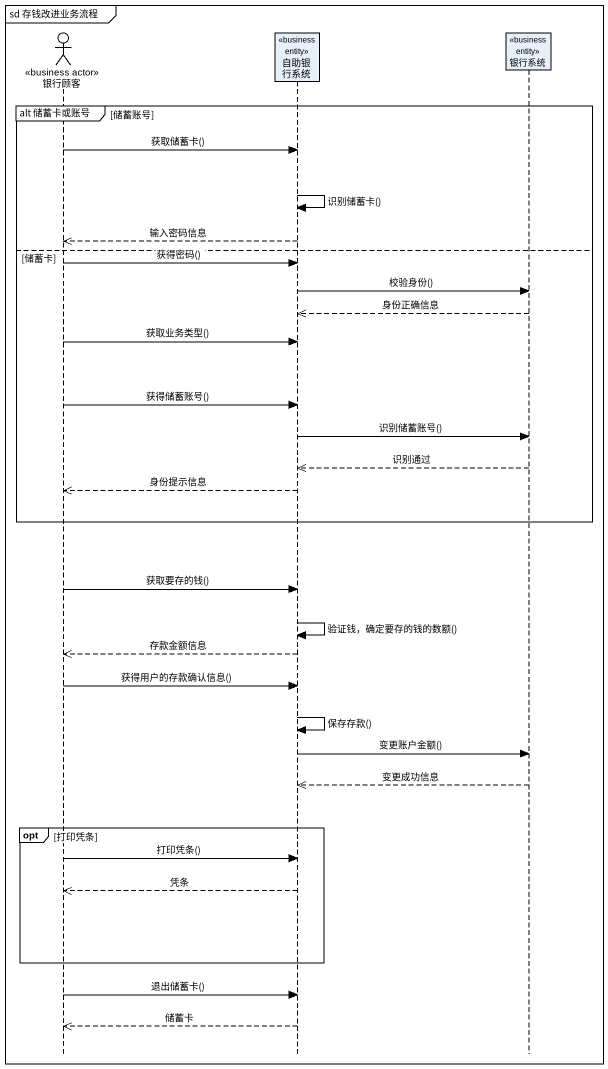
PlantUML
@startuml
mainframe sd 存钱改进业务流程
hide footbox
actor 银行顾客 <<business actor>>
participant 自助银行系统 <<business entity>>
participant 银行系统 <<business entity>>

group alt 储蓄卡或账号 [储蓄账号]
  银行顾客 -> 自助银行系统 : 获取储蓄卡()
  自助银行系统 -> 自助银行系统 : 识别储蓄卡()
  自助银行系统 -->> 银行顾客 : 输入密码信息
else 储蓄卡
  银行顾客 -> 自助银行系统 : 获得密码()
  自助银行系统 -> 银行系统 : 校验身份()
  银行系统 -->> 自助银行系统 : 身份正确信息
  银行顾客 -> 自助银行系统 : 获取业务类型()
  银行顾客 -> 自助银行系统 : 获得储蓄账号()
  自助银行系统 -> 银行系统 : 识别储蓄账号()
  银行系统 -->> 自助银行系统 : 识别通过
  自助银行系统 -->> 银行顾客 : 身份提示信息
end
银行顾客 -> 自助银行系统 : 获取要存的钱()
自助银行系统 -> 自助银行系统 : 验证钱，确定要存的钱的数额()
自助银行系统 -->> 银行顾客 : 存款金额信息
银行顾客 -> 自助银行系统 : 获得用户的存款确认信息()
自助银行系统 -> 自助银行系统 : 保存存款()
自助银行系统 -> 银行系统 : 变更账户金额()
银行系统 -->> 自助银行系统 : 变更成功信息
opt 打印凭条
  银行顾客 -> 自助银行系统 : 打印凭条()
  自助银行系统 -->> 银行顾客 : 凭条
end
银行顾客 -> 自助银行系统 : 退出储蓄卡()
自助银行系统 -->> 银行顾客 : 储蓄卡
@enduml
